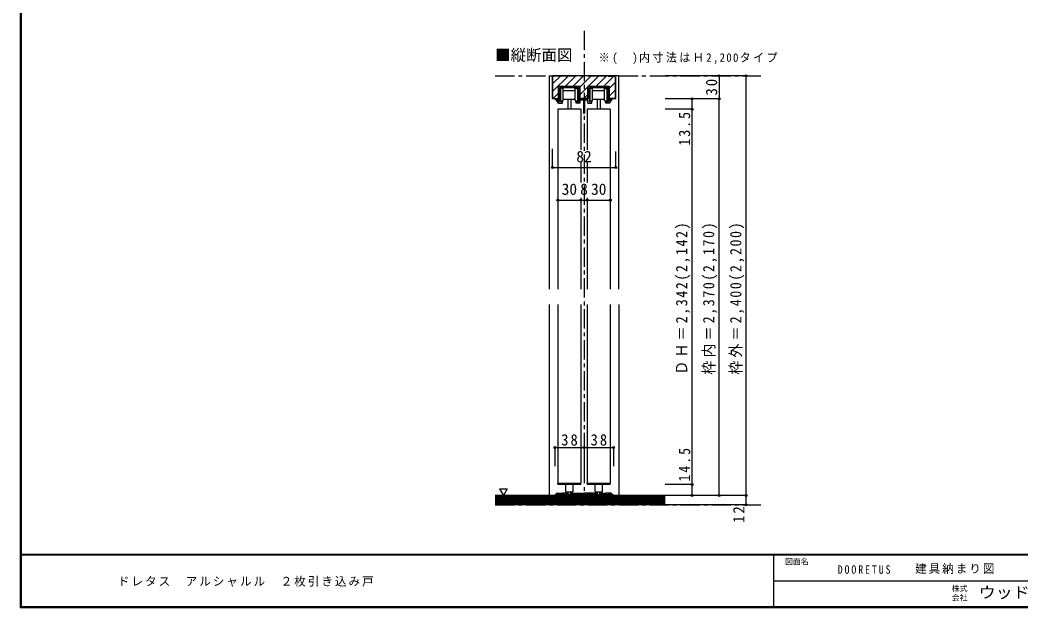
# Model space of a CAD drawing. Units: millimetres at full size, sheet at 1:5; some dimension numbers follow another scale. Extents: x -973 to 977, y -701 to 696.
# Drawn here: x -973 to 322, y -701 to 59 of the extents above; entities that cross this region are included whole.
import ezdxf
from ezdxf.enums import TextEntityAlignment as Align

# ---------------------------------------------------------------- set-up
doc = ezdxf.new("R2010")
doc.units = ezdxf.units.MM
doc.header["$LTSCALE"] = 5
doc.header["$PDMODE"] = 32
doc.header["$PDSIZE"] = 2.5
doc.linetypes.add('CHAIN1', pattern=[8, 5, -1, 1, -1])
doc.linetypes.add('DASHED1', pattern=[1.8, 1.2, -0.6])
for name, color, linetype in [('0-1_通り芯', 4, 'CHAIN1'), ('0-3_仕上げ', 2, 'Continuous'), ('0-4_枠', 3, 'Continuous'), ('0-6_扉', 6, 'Continuous'), ('0-7_金物', 3, 'Continuous'), ('0-A_文字', 7, 'Continuous'), ('0-B_寸法', 7, 'Continuous'), ('0-C_ハッチ', 4, 'DASHED1'), ('F-0_補助線', 7, 'Continuous'), ('F-1_枠', 6, 'Continuous'), ('F-A_文字', 7, 'Continuous')]:
    doc.layers.add(name, color=color, linetype=linetype)
doc.styles.add('ＭＳ ゴシック', font='')
doc.styles.get('ＭＳ ゴシック').set_extended_font_data('MS Gothic')

msp = doc.modelspace()

# ---------------------------------------------------------------- linework, layer by layer
at = {"layer": '0-1_通り芯'}
for p, q in [((-358.347, -12.5), (-14.347, -12.5)), ((-358.347, -567.5), (-14.347, -567.5))]:
    msp.add_line(p, q, dxfattribs=at)
at = {"layer": '0-3_仕上げ'}
for p, q in [((-138.347, -555.5), (-358.347, -555.5)), ((-138.347, -567.5), (-358.347, -567.5))]:
    msp.add_line(p, q, dxfattribs=at)
at = {"layer": '0-3_仕上げ', "color": 7}
for p, q in [((-138.347, -557), (-358.347, -557)), ((-138.347, -558.5), (-358.347, -558.5)), ((-138.347, -560), (-358.347, -560)), ((-138.347, -561.5), (-358.347, -561.5)), ((-138.347, -563), (-358.347, -563)), ((-138.347, -564.5), (-358.347, -564.5)), ((-138.347, -566), (-358.347, -566))]:
    msp.add_line(p, q, dxfattribs=at)
at = {"layer": '0-4_枠', "color": 4}
for p, q in [((-288.347, -12.5), (-284.347, -12.5)), ((-288.347, -12.5), (-288.347, -288.5)), ((-198.347, -12.5), (-202.347, -12.5)), ((-198.347, -288.5), (-198.347, -12.5)), ((-288.347, -308.5), (-288.347, -555.5)), ((-198.347, -308.5), (-198.347, -555.5))]:
    msp.add_line(p, q, dxfattribs=at)
at = {"layer": '0-4_枠'}
for p, q in [((-284.347, -42.5), (-284.347, -12.5)), ((-202.347, -12.5), (-284.347, -12.5)), ((-274.347, -13), (-274.347, -12.5)), ((-212.347, -13), (-212.347, -12.5)), ((-202.347, -42.5), (-202.347, -12.5)), ((-283.847, -42), (-283.847, -13)), ((-274.347, -13), (-283.847, -13)), ((-212.347, -13), (-202.847, -13)), ((-202.847, -42), (-202.847, -13)), ((-276.347, -42.5), (-276.347, -26.5)), ((-238.347, -42.5), (-238.347, -26.5)), ((-210.347, -26.5), (-238.347, -26.5)), ((-210.347, -42.5), (-210.347, -26.5)), ((-276.347, -42.5), (-284.347, -42.5)), ((-283.847, -42), (-276.347, -42)), ((-238.347, -42), (-248.347, -42)), ((-238.347, -42.5), (-248.347, -42.5)), ((-202.847, -42), (-210.347, -42)), ((-202.347, -42.5), (-210.347, -42.5))]:
    msp.add_line(p, q, dxfattribs=at)
msp.add_lwpolyline([(-248.347, -42.5), (-248.347, -26.5), (-276.347, -26.5)], dxfattribs=at)
at = {"layer": '0-6_扉'}
for p, q in [((-247.347, -56), (-277.347, -56)), ((-277.347, -56), (-277.347, -288.5)), ((-247.347, -56), (-247.347, -108.476)), ((-209.347, -56), (-239.347, -56)), ((-239.347, -56), (-239.347, -108.476)), ((-209.347, -56), (-209.347, -288.5)), ((-247.347, -123.405), (-247.347, -150.5)), ((-239.347, -123.405), (-239.347, -150.5)), ((-247.347, -170.5), (-247.347, -288.5)), ((-239.347, -170.5), (-239.347, -288.5)), ((-277.347, -308.5), (-277.347, -539.5)), ((-247.347, -308.5), (-247.347, -539.5)), ((-239.347, -308.5), (-239.347, -539.5)), ((-209.347, -308.5), (-209.347, -539.5))]:
    msp.add_line(p, q, dxfattribs=at)
at = {"layer": '0-7_金物', "color": 4, "linetype": 'CHAIN1'}
msp.add_line((-243.347, 45.5), (-243.347, -567.5), dxfattribs=at)
at = {"layer": '0-7_金物', "color": 7}
for p, q in [((-274.847, -28), (-274.847, -46.5)), ((-249.847, -28), (-274.847, -28)), ((-270.452, -45.024), (-270.452, -29.22)), ((-270.452, -31.616), (-254.977, -31.616)), ((-254.977, -45.024), (-254.977, -29.22)), ((-254.977, -29.22), (-251.471, -29.22)), ((-249.847, -46.5), (-249.847, -28)), ((-236.847, -28), (-236.847, -46.5)), ((-211.847, -28), (-236.847, -28)), ((-232.452, -45.024), (-232.452, -29.22)), ((-232.452, -31.616), (-216.977, -31.616)), ((-216.977, -45.024), (-216.977, -29.22)), ((-216.977, -29.22), (-213.471, -29.22)), ((-211.847, -46.5), (-211.847, -28)), ((-276.347, -48), (-280.347, -42.5)), ((-276.347, -48), (-271.347, -48)), ((-271.347, -46.5), (-274.847, -46.5)), ((-271.347, -48), (-271.347, -46.5)), ((-254.977, -43.45), (-270.452, -43.45)), ((-264.347, -43.45), (-264.347, -56)), ((-260.347, -43.45), (-260.347, -56)), ((-253.347, -48), (-253.347, -46.5)), ((-253.347, -46.5), (-249.847, -46.5)), ((-248.347, -48), (-253.347, -48)), ((-248.347, -42.5), (-238.347, -42.5)), ((-244.097, -44), (-248.347, -44)), ((-244.097, -44), (-244.097, -61)), ((-242.597, -42.5), (-242.597, -61)), ((-238.347, -44), (-242.597, -44)), ((-238.347, -48), (-238.347, -44)), ((-238.347, -48), (-233.347, -48)), ((-233.347, -46.5), (-236.847, -46.5)), ((-233.347, -48), (-233.347, -46.5)), ((-216.977, -43.45), (-232.452, -43.45)), ((-226.347, -43.45), (-226.347, -56)), ((-222.347, -43.45), (-222.347, -56)), ((-215.347, -46.5), (-211.847, -46.5)), ((-210.347, -48), (-206.347, -42.5)), ((-210.347, -45.45), (-208.202, -42.5)), ((-208.202, -42.5), (-206.347, -42.5)), ((-244.097, -61), (-242.597, -61)), ((-267.097, -550.1), (-267.097, -541)), ((-257.597, -550.1), (-257.597, -541)), ((-229.097, -550.1), (-229.097, -541)), ((-219.597, -550.1), (-219.597, -541)), ((-258.597, -551.1), (-266.097, -551.1)), ((-265.347, -551.1), (-265.347, -552.031)), ((-263.847, -552.528), (-265.338, -552.031)), ((-263.847, -554.6), (-263.847, -551.1)), ((-260.947, -554.7), (-263.747, -554.7)), ((-260.847, -554.6), (-260.847, -551.1)), ((-260.847, -552.528), (-259.356, -552.031)), ((-259.347, -551.1), (-259.347, -552.031)), ((-220.597, -551.1), (-228.097, -551.1)), ((-227.347, -551.1), (-227.347, -552.031)), ((-225.847, -552.528), (-227.338, -552.031)), ((-225.847, -554.6), (-225.847, -551.1)), ((-222.947, -554.7), (-225.747, -554.7)), ((-222.847, -554.6), (-222.847, -551.1)), ((-222.847, -552.528), (-221.356, -552.031)), ((-221.347, -551.1), (-221.347, -552.031))]:
    msp.add_line(p, q, dxfattribs=at)
at = {"layer": '0-7_金物', "color": 6}
for p, q in [((-277.347, -540.5), (-277.347, -539.5)), ((-277.347, -539.5), (-247.347, -539.5)), ((-247.847, -541), (-276.847, -541)), ((-247.347, -540.5), (-247.347, -539.5)), ((-239.347, -540.5), (-239.347, -539.5)), ((-239.347, -539.5), (-239.088, -539.5)), ((-239.088, -539.5), (-209.347, -539.5)), ((-209.847, -541), (-238.847, -541)), ((-209.347, -540.5), (-209.347, -539.5))]:
    msp.add_line(p, q, dxfattribs=at)
at = {"layer": '0-7_金物'}
for p, q in [((-278.923, -552.793), (-281.288, -555.159)), ((-279.547, -555.5), (-281.147, -555.5)), ((-278.216, -552.5), (-271.647, -552.5)), ((-274.347, -555.2), (-274.347, -553.7)), ((-274.047, -555.5), (-273.647, -555.5)), ((-273.347, -555.2), (-273.347, -553.7)), ((-269.347, -553.7), (-273.347, -553.7)), ((-271.647, -552.5), (-271.347, -552.8)), ((-271.347, -552.8), (-271.047, -552.5)), ((-265.576, -552.5), (-271.047, -552.5)), ((-269.347, -555.2), (-269.347, -553.7)), ((-267.747, -555.5), (-269.047, -555.5)), ((-268.347, -553.7), (-268.347, -554.7)), ((-265.947, -553.7), (-268.347, -553.7)), ((-267.747, -554.7), (-268.347, -554.7)), ((-265.447, -554.2), (-265.447, -555.2)), ((-265.422, -552.524), (-264.293, -552.888)), ((-259.547, -555.5), (-265.147, -555.5)), ((-263.947, -553.364), (-263.947, -554.4)), ((-263.647, -554.7), (-261.047, -554.7)), ((-260.747, -553.364), (-260.747, -554.4)), ((-259.272, -552.524), (-260.4, -552.888)), ((-259.247, -554.2), (-259.247, -555.2)), ((-259.118, -552.5), (-243.647, -552.5)), ((-256.947, -554.7), (-256.347, -554.7)), ((-256.947, -555.5), (-255.647, -555.5)), ((-246.947, -554.7), (-246.347, -554.7)), ((-246.947, -555.5), (-245.647, -555.5)), ((-241.347, -555.2), (-241.347, -553.7)), ((-239.747, -555.5), (-241.047, -555.5)), ((-240.347, -553.7), (-240.347, -554.7)), ((-231.347, -553.7), (-240.347, -553.7)), ((-239.747, -554.7), (-240.347, -554.7)), ((-231.347, -555.2), (-231.347, -553.7)), ((-229.747, -555.5), (-231.047, -555.5)), ((-230.347, -553.7), (-230.347, -554.7)), ((-227.947, -553.7), (-230.347, -553.7)), ((-229.747, -554.7), (-230.347, -554.7)), ((-227.447, -554.2), (-227.447, -555.2)), ((-227.422, -552.524), (-226.293, -552.888)), ((-221.547, -555.5), (-227.147, -555.5)), ((-225.947, -553.364), (-225.947, -554.4)), ((-225.647, -554.7), (-223.047, -554.7)), ((-222.747, -553.364), (-222.747, -554.4)), ((-221.272, -552.524), (-222.4, -552.888)), ((-221.247, -554.2), (-221.247, -555.2)), ((-221.118, -552.5), (-215.647, -552.5)), ((-218.947, -554.7), (-218.347, -554.7)), ((-218.947, -555.5), (-217.647, -555.5)), ((-213.347, -555.2), (-213.347, -553.7)), ((-212.647, -555.5), (-213.047, -555.5)), ((-207.347, -554.914), (-208.561, -553.7)), ((-207.771, -552.793), (-205.406, -555.159)), ((-207.347, -555.3), (-207.347, -554.914)), ((-207.147, -555.5), (-205.547, -555.5))]:
    msp.add_line(p, q, dxfattribs=at)
at = {"layer": '0-7_金物', "color": 7}
for points in [[(-248.347, -48), (-248.347, -26.5), (-276.347, -26.5), (-276.347, -48)], [(-270.452, -29.22), (-273.827, -29.22), (-273.827, -45.024), (-270.452, -45.024)], [(-254.977, -45.024), (-251.471, -45.024), (-251.471, -29.22)], [(-210.347, -45.45), (-210.347, -26.5), (-238.347, -26.5), (-238.347, -42.5)], [(-232.452, -29.22), (-235.827, -29.22), (-235.827, -45.024), (-232.452, -45.024)], [(-216.977, -45.024), (-213.471, -45.024), (-213.471, -29.22)], [(-276.347, -45.45), (-278.492, -42.5), (-280.347, -42.5)], [(-210.347, -48), (-215.347, -48), (-215.347, -46.5)]]:
    msp.add_lwpolyline(points, dxfattribs=at)
at = {"layer": '0-7_金物'}
for points in [[(-279.347, -555.3), (-279.347, -554.914), (-278.133, -553.7), (-274.347, -553.7)], [(-258.747, -553.7), (-256.347, -553.7), (-256.347, -554.7)], [(-255.347, -555.2), (-255.347, -553.7), (-246.347, -553.7), (-246.347, -554.7)], [(-245.347, -555.2), (-245.347, -553.7), (-241.347, -553.7)], [(-227.576, -552.5), (-243.047, -552.5), (-243.347, -552.8), (-243.647, -552.5)], [(-220.747, -553.7), (-218.347, -553.7), (-218.347, -554.7)], [(-217.347, -555.2), (-217.347, -553.7), (-213.347, -553.7)], [(-208.478, -552.5), (-215.047, -552.5), (-215.347, -552.8), (-215.647, -552.5)], [(-212.347, -555.2), (-212.347, -553.7), (-208.561, -553.7)]]:
    msp.add_lwpolyline(points, dxfattribs=at)
at = {"layer": '0-7_金物', "color": 6}
for centre, start, end in [((-276.847, -540.5), 180, 270), ((-247.847, -540.5), 270, 0), ((-238.847, -540.5), 180, 270), ((-209.847, -540.5), 270, 0)]:
    msp.add_arc(centre, 0.5, start, end, dxfattribs=at)
at = {"layer": '0-7_金物'}
for centre, radius, start, end in [((-281.147, -555.3), 0.2, 135, 270), ((-279.547, -555.3), 0.2, 270, 0), ((-278.216, -553.5), 1, 90, 135), ((-274.047, -555.2), 0.3, 180, 270), ((-273.647, -555.2), 0.3, 270, 0), ((-269.047, -555.2), 0.3, 180, 270), ((-267.747, -555.1), 0.4, 0, 90), ((-267.747, -555.1), 0.4, 270, 0), ((-265.947, -554.2), 0.5, 0, 90), ((-265.576, -553), 0.5, 72.1213, 90), ((-265.147, -555.2), 0.3, 180, 270), ((-264.447, -553.364), 0.5, 0, 72.1213), ((-263.647, -554.4), 0.3, 180, 270), ((-261.047, -554.4), 0.3, 270, 0), ((-260.247, -553.364), 0.5, 107.8787, 180), ((-259.547, -555.2), 0.3, 270, 0), ((-259.118, -553), 0.5, 90, 107.8787), ((-258.747, -554.2), 0.5, 90, 180), ((-256.947, -555.1), 0.4, 90, 180), ((-256.947, -555.1), 0.4, 180, 270), ((-255.647, -555.2), 0.3, 270, 0), ((-246.947, -555.1), 0.4, 90, 180), ((-246.947, -555.1), 0.4, 180, 270), ((-245.647, -555.2), 0.3, 270, 0), ((-241.047, -555.2), 0.3, 180, 270), ((-239.747, -555.1), 0.4, 0, 90), ((-239.747, -555.1), 0.4, 270, 0), ((-231.047, -555.2), 0.3, 180, 270), ((-229.747, -555.1), 0.4, 0, 90), ((-229.747, -555.1), 0.4, 270, 0), ((-227.947, -554.2), 0.5, 0, 90), ((-227.576, -553), 0.5, 72.1213, 90), ((-227.147, -555.2), 0.3, 180, 270), ((-226.447, -553.364), 0.5, 0, 72.1213), ((-225.647, -554.4), 0.3, 180, 270), ((-223.047, -554.4), 0.3, 270, 0), ((-222.247, -553.364), 0.5, 107.8787, 180), ((-221.547, -555.2), 0.3, 270, 0), ((-221.118, -553), 0.5, 90, 107.8787), ((-220.747, -554.2), 0.5, 90, 180), ((-218.947, -555.1), 0.4, 90, 180), ((-218.947, -555.1), 0.4, 180, 270), ((-217.647, -555.2), 0.3, 270, 0), ((-213.047, -555.2), 0.3, 180, 270), ((-212.647, -555.2), 0.3, 270, 0), ((-208.478, -553.5), 1, 45, 90), ((-207.147, -555.3), 0.2, 180, 270), ((-205.547, -555.3), 0.2, 270, 45)]:
    msp.add_arc(centre, radius, start, end, dxfattribs=at)
at = {"layer": '0-7_金物', "color": 7}
for centre, radius, start, end in [((-266.097, -550.1), 1, 180, 270), ((-263.747, -554.6), 0.1, 180, 270), ((-260.947, -554.6), 0.1, 270, 0), ((-258.597, -550.1), 1, 270, 0), ((-228.097, -550.1), 1, 180, 270), ((-225.747, -554.6), 0.1, 180, 270), ((-222.947, -554.6), 0.1, 270, 0), ((-220.597, -550.1), 1, 270, 0)]:
    msp.add_arc(centre, radius, start, end, dxfattribs=at)
at = {"layer": '0-A_文字'}
msp.add_line((-352.782, -546.686), (-347.782, -555.347), dxfattribs=at)
msp.add_lwpolyline([(-352.782, -546.686), (-342.782, -546.686), (-347.782, -555.347)], dxfattribs=at)
at = {"layer": '0-B_寸法', "color": 4}
for p, q in [((-33.347, -12.5), (-138.347, -12.5)), ((-68.347, -12.5), (-68.347, -42.5)), ((-33.347, -555.5), (-33.347, -12.5)), ((-68.347, -42.5), (-138.347, -42.5)), ((-103.347, -56), (-103.347, -42.5)), ((-68.347, -555.5), (-68.347, -42.5)), ((-103.347, -56), (-138.347, -56)), ((-103.347, -555.5), (-103.347, -56)), ((-284.347, -131.304), (-284.347, -107.246)), ((-202.347, -131.304), (-202.347, -110.746)), ((-284.347, -131.304), (-202.347, -131.304)), ((-277.347, -173.5), (-209.347, -173.5)), ((-281.347, -493.475), (-243.347, -493.475)), ((-281.347, -493.475), (-281.347, -517.5)), ((-243.347, -493.475), (-243.347, -517.5)), ((-243.347, -493.475), (-205.347, -493.475)), ((-205.347, -493.475), (-205.347, -517.5)), ((-103.347, -541), (-138.347, -541)), ((-33.347, -555.5), (-138.347, -555.5)), ((-33.347, -567.5), (-33.347, -555.5)), ((-33.347, -567.5), (-138.347, -567.5))]:
    msp.add_line(p, q, dxfattribs=at)
at = {"layer": '0-B_寸法'}
for p in [(-68.347, -12.5), (-33.347, -12.5), (-103.347, -42.5), (-68.347, -42.5), (-103.347, -56), (-284.347, -131.304), (-202.347, -131.304), (-277.347, -173.5), (-247.347, -173.5), (-239.347, -173.5), (-209.347, -173.5), (-281.347, -493.475), (-243.347, -493.475), (-205.347, -493.475), (-103.347, -541), (-103.347, -555.5), (-68.347, -555.5), (-33.347, -555.5), (-33.347, -567.5)]:
    msp.add_point(p, dxfattribs=at)
at = {"layer": '0-C_ハッチ', "linetype": 'Continuous'}
for p, q in [((-283.847, -22.771), (-273.576, -12.5)), ((-283.847, -32.671), (-263.676, -12.5)), ((-267.777, -26.5), (-253.777, -12.5)), ((-257.877, -26.5), (-243.877, -12.5)), ((-248.347, -26.869), (-233.978, -12.5)), ((-238.078, -26.5), (-224.078, -12.5)), ((-228.179, -26.5), (-214.179, -12.5)), ((-218.279, -26.5), (-204.779, -13)), ((-210.347, -28.467), (-202.847, -20.967)), ((-276.347, -35.07), (-283.277, -42)), ((-248.347, -36.769), (-238.347, -26.769)), ((-243.679, -42), (-238.347, -36.668)), ((-210.347, -38.367), (-202.847, -30.867)), ((-202.847, -40.766), (-204.081, -42))]:
    msp.add_line(p, q, dxfattribs=at)
at = {"layer": 'F-1_枠'}
for p, q in [((-973.347, 695.833), (-973.347, -700.833)), ((-972.514, 695.833), (-972.514, -700.833)), ((-971.68, 695.833), (-971.68, -700.833)), ((976.653, -631.667), (-973.347, -631.667)), ((976.653, -632.5), (-973.347, -632.5)), ((1.653, -632.5), (1.653, -699.167)), ((1.653, -665.833), (974.986, -665.834)), ((976.653, -699.167), (-973.347, -699.167)), ((976.653, -700), (-973.347, -700)), ((976.653, -700.833), (-973.347, -700.833))]:
    msp.add_line(p, q, dxfattribs=at)

# ---------------------------------------------------------------- texts
at = {"layer": '0-A_文字', "style": 'ＭＳ ゴシック'}
msp.add_text('■縦断面図', height=14.66, dxfattribs=at).set_placement((-358.347, 2.5), align=Align.BOTTOM_LEFT)
at = {"layer": '0-A_文字', "insert": (-224.347, 2.5), "char_height": 11, "attachment_point": 7, "style": 'ＭＳ ゴシック'}
msp.add_mtext('\\T1.22;\\W0.95;※(\u3000)内寸法はＨ2,200タイプ', dxfattribs=at)
at = {"layer": '0-B_寸法', "style": 'ＭＳ ゴシック'}
for s, p in [('82', (-253.347, -128.804)), ('30', (-272.347, -171)), ('8', (-248.347, -171)), ('30', (-234.347, -171))]:
    msp.add_text(s, height=14.66, dxfattribs=at).set_placement(p, align=Align.BOTTOM_LEFT)
at = {"layer": '0-B_寸法', "char_height": 14.66, "attachment_point": 7, "rotation": 90, "style": 'ＭＳ ゴシック'}
for s, insert in [('\\T1.27;\\W0.95;30', (-70.847, -38.125)), ('\\T1.28;\\W0.9;13.5', (-105.847, -102.904)), ('\\T1.23;\\W0.9;ＤＨ＝2,342(2,142)', (-105.847, -399.125)), ('\\T1.23;\\W0.9;枠内＝2,370(2,170)', (-70.847, -399.125)), ('\\T1.23;\\W0.9;枠外＝2,400(2,200)', (-35.847, -399.125)), ('\\T1.28;\\W0.9;14.5', (-105.847, -537.341)), ('\\T1.27;\\W0.95;12', (-35.847, -590.75))]:
    msp.add_mtext(s, dxfattribs=dict(at, insert=insert))
at = {"layer": '0-B_寸法', "char_height": 14.66, "attachment_point": 7, "style": 'ＭＳ ゴシック'}
for insert in [(-272.972, -490.975), (-234.972, -490.975)]:
    msp.add_mtext('\\T1.27;\\W0.95;38', dxfattribs=dict(at, insert=insert))
at = {"layer": 'F-0_補助線', "char_height": 11, "attachment_point": 7, "style": 'ＭＳ ゴシック'}
for s, insert in [('\\T1.39;\\W0.85;DOORETUS', (84.986, -656.798)), ('\\T1.17;建具納まり図', (185.035, -656.798))]:
    msp.add_mtext(s, dxfattribs=dict(at, insert=insert))
at = {"layer": 'F-A_文字', "style": 'ＭＳ ゴシック'}
for s, p in [('図面名', (16.653, -646.667)), ('株式', (232.486, -681.5)), ('会社', (232.486, -693.5))]:
    msp.add_text(s, height=7.331, dxfattribs=at).set_placement(p, align=Align.BOTTOM_LEFT)
at = {"layer": 'F-A_文字', "style": 'ＭＳ ゴシック', "width": 1.1}
msp.add_text('ウッドワン・・・', height=14.66, dxfattribs=at).set_placement((267.486, -692.5), align=Align.BOTTOM_LEFT)
at = {"layer": 'F-A_文字', "insert": (-846.68, -673.333), "char_height": 11, "attachment_point": 7, "style": 'ＭＳ ゴシック'}
msp.add_mtext('\\T1.17;ドレタス\u3000アルシャルル\u3000２枚引き込み戸', dxfattribs=at)

doc.saveas('drawing.dxf')
